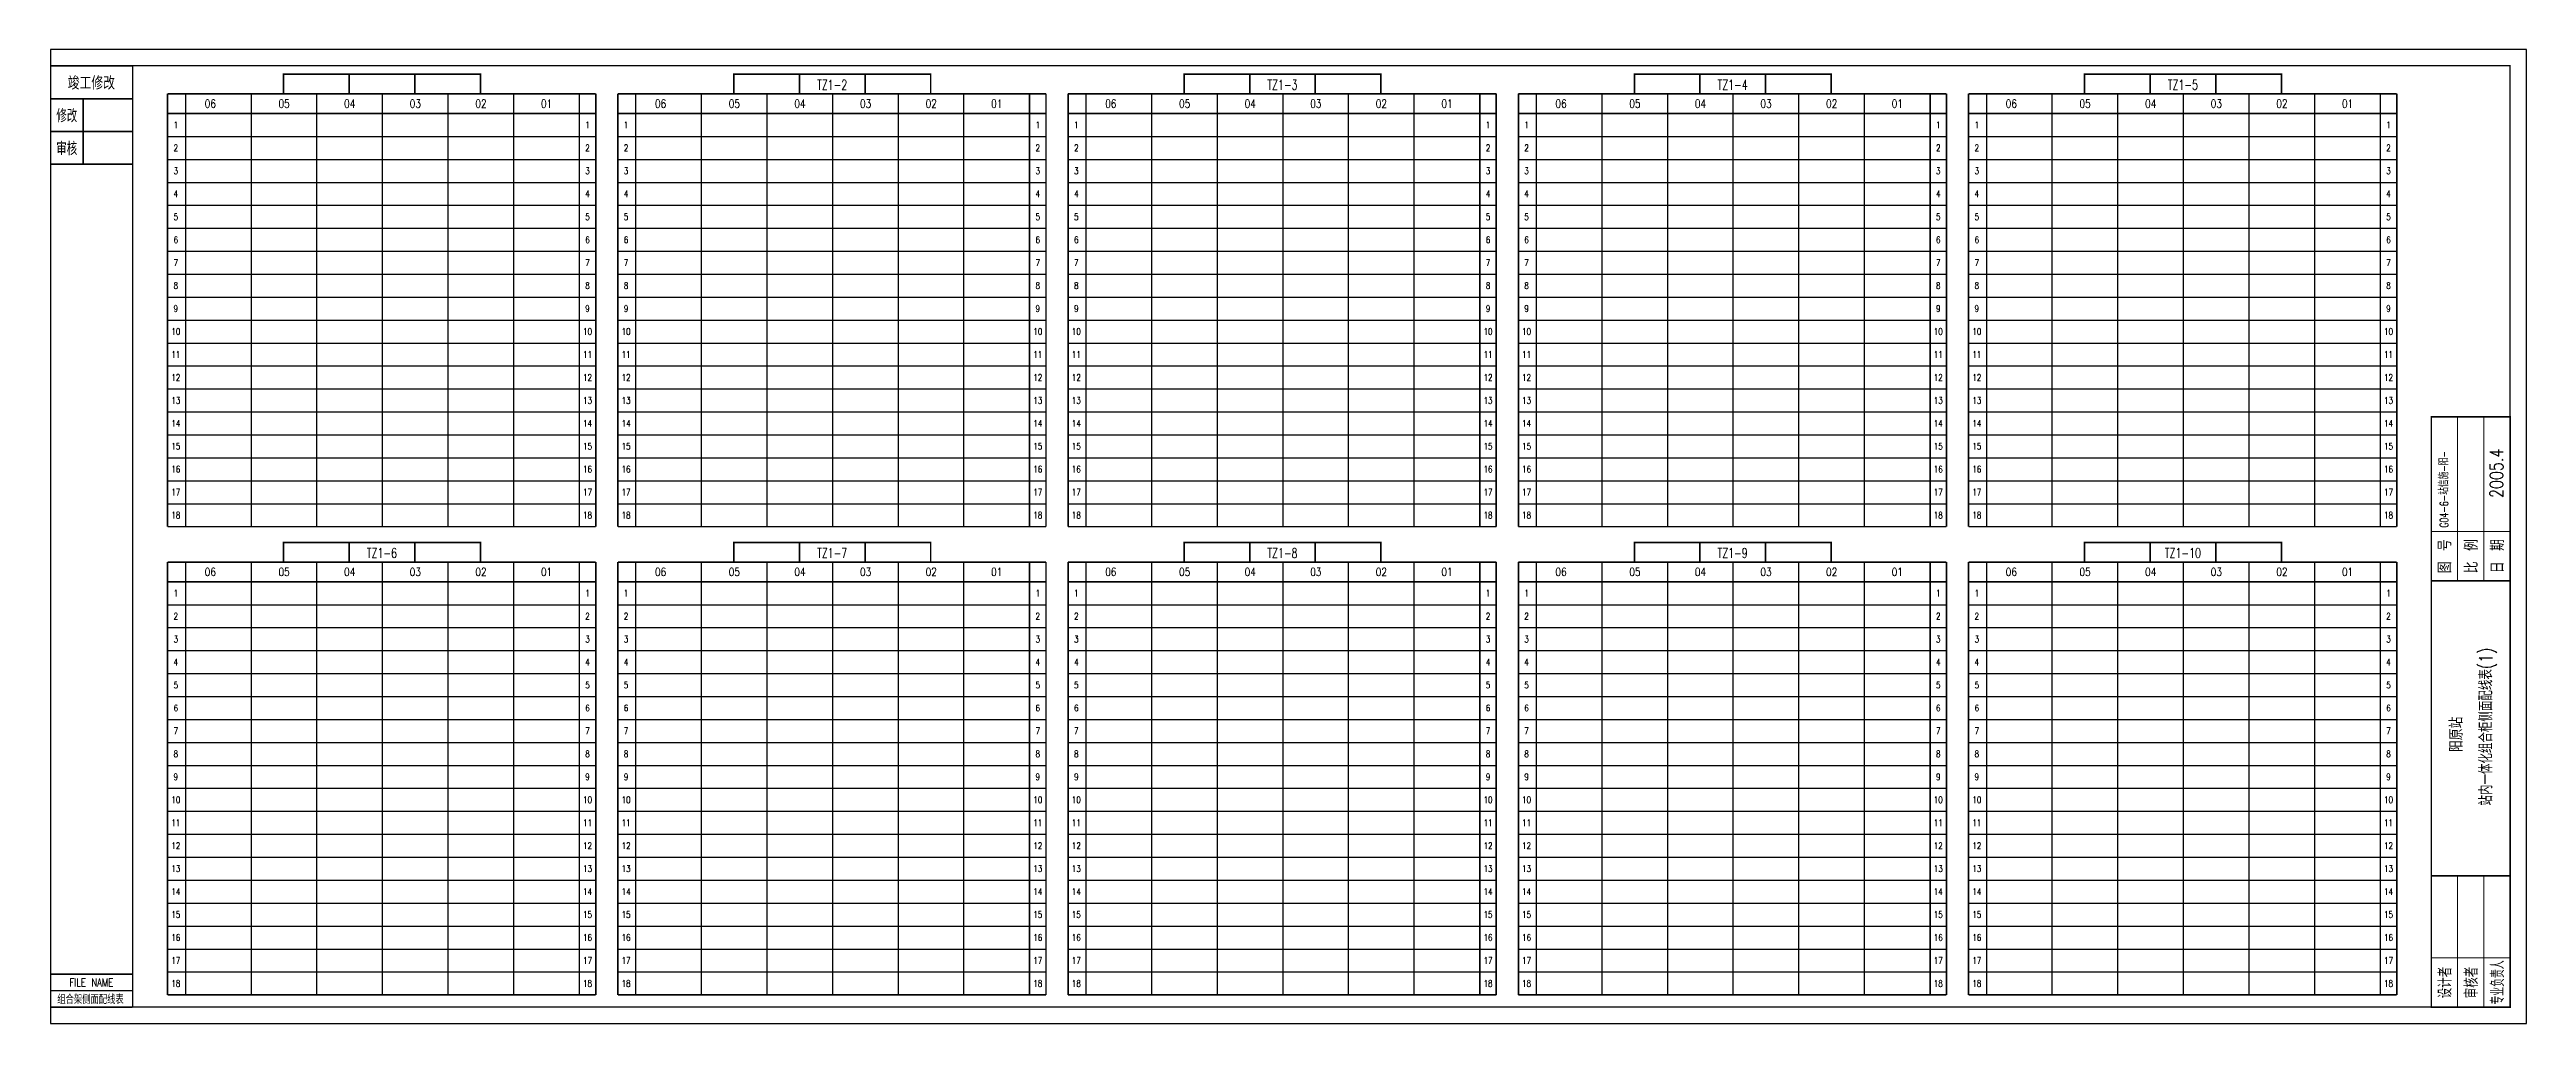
# Model space of a CAD drawing. Extents: x -42 to 714, y -278 to 19.
import ezdxf
from ezdxf.enums import TextEntityAlignment as Align

# ---------------------------------------------------------------- set-up
doc = ezdxf.new("R2010")
doc.units = 0
doc.header["$MEASUREMENT"] = 0
doc.layers.get('0').update_dxf_attribs({"linetype": 'CONTINUOUS'})
doc.layers.add('DEFINE', color=7, linetype='CONTINUOUS')
doc.styles.add('CHINESE', font='txt.shx', dxfattribs={"width": 0.7, "bigfont": 'hztxt.shx'})
doc.styles.get("Standard").update_dxf_attribs({"font": 'txt.shx', "width": 0.7, "bigfont": 'hztxt.shx'})

# ---------------------------------------------------------------- blocks, each defined once
blk = doc.blocks.new('A$C24AF4B10')
at = {"color": 3}
for points in [[(35.61, 132.25, 0.5, 0.5, 0), (35.61, 138.25, 0.5, 0.5, 0), (95.61, 138.25, 0.5, 0.5, 0), (95.61, 132.25, 0.5, 0.5, 0)], [(55.61, 132.25, 0.5, 0.5, 0), (55.61, 138.25, 0.5, 0.5, 0)], [(75.61, 138.25, 0.5, 0.5, 0), (75.61, 132.25, 0.5, 0.5, 0)], [(5.77, 132.25, 0.5, 0.5, 0), (0.25, 132.25, 0.5, 0.5, 0)], [(0.25, 132.25, 0.5, 0.5, 0), (0.25, 0.25, 0.5, 0.5, 0)], [(130.77, 132.25, 0.5, 0.5, 0), (5.77, 132.25, 0.5, 0.5, 0)], [(125.77, 0.25, 0.5, 0.5, 0), (125.77, 132.25, 0.5, 0.5, 0)], [(130.77, 0.25, 0.5, 0.5, 0), (130.77, 132.25, 0.5, 0.5, 0)], [(0.25, 126.25, 0.5, 0.5, 0), (5.77, 126.25, 0.5, 0.5, 0)], [(5.77, 126.25, 0.5, 0.5, 0), (130.77, 126.25, 0.5, 0.5, 0)], [(0.25, 0.25, 0.5, 0.5, 0), (5.77, 0.25, 0.5, 0.5, 0)], [(5.77, 0.25, 0.5, 0.5, 0), (130.77, 0.25, 0.5, 0.5, 0)]]:
    blk.add_lwpolyline(points, format="xyseb", dxfattribs=at)
at = {"color": 2}
blk.add_lwpolyline([(0.25, 132.25, 0.5, 0.5, 0), (0.25, 132.25, 0.5, 0.5, 0)], format="xyseb", dxfattribs=at)
at = {"color": 3}
for points in [[(5.77, 0.25), (5.77, 132.25)], [(25.77, 0.25), (25.77, 132.25)], [(45.77, 0.25), (45.77, 132.25)], [(65.77, 0.25), (65.77, 132.25)], [(85.77, 0.25), (85.77, 132.25)], [(105.77, 0.25), (105.77, 132.25)], [(0.25, 119.25), (5.77, 119.25)], [(5.77, 119.25), (130.77, 119.25)], [(0.25, 112.25), (5.77, 112.25)], [(5.77, 112.25), (130.77, 112.25)], [(0.25, 105.25), (5.77, 105.25)], [(0.25, 98.25), (5.77, 98.25)], [(5.77, 105.25), (130.77, 105.25)], [(5.77, 98.25), (130.77, 98.25)], [(0.25, 91.25), (5.77, 91.25)], [(5.77, 91.25), (130.77, 91.25)], [(0.25, 84.25), (5.77, 84.25)], [(5.77, 84.25), (130.77, 84.25)], [(0.25, 77.25), (5.77, 77.25)], [(5.77, 77.25), (130.77, 77.25)], [(0.25, 70.25), (5.77, 70.25)], [(5.77, 70.25), (130.77, 70.25)], [(0.25, 63.25), (5.77, 63.25)], [(5.77, 63.25), (130.77, 63.25)], [(0.25, 56.25), (5.77, 56.25)], [(5.77, 56.25), (130.77, 56.25)], [(0.25, 49.25), (5.77, 49.25)], [(5.77, 49.25), (130.77, 49.25)], [(0.25, 42.25), (5.77, 42.25)], [(5.77, 42.25), (130.77, 42.25)], [(0.25, 35.25), (5.77, 35.25)], [(5.77, 35.25), (130.77, 35.25)], [(0.25, 28.25), (5.77, 28.25)], [(5.77, 28.25), (130.77, 28.25)], [(0.25, 21.25), (5.77, 21.25)], [(5.77, 21.25), (130.77, 21.25)], [(0.25, 14.25), (5.77, 14.25)], [(5.77, 14.25), (130.77, 14.25)], [(0.25, 7.25), (5.77, 7.25)], [(5.77, 7.25), (130.77, 7.25)]]:
    blk.add_lwpolyline(points, dxfattribs=at)
at = {"color": 1}
for points in [[(0.25, 126.25, 0.5, 0.5, 0), (0.25, 126.25, 0.5, 0.5, 0)], [(0.25, 0.25, 0.5, 0.5, 0), (0.25, 0.25, 0.5, 0.5, 0)]]:
    blk.add_lwpolyline(points, format="xyseb", dxfattribs=at)
for points in [[(0.25, 119.25), (0.25, 119.25)], [(0.25, 112.25), (0.25, 112.25)], [(0.25, 105.25), (0.25, 105.25)], [(0.25, 98.25), (0.25, 98.25)], [(0.25, 91.25), (0.25, 91.25)], [(0.25, 84.25), (0.25, 84.25)], [(0.25, 77.25), (0.25, 77.25)], [(0.25, 70.25), (0.25, 70.25)], [(0.25, 63.25), (0.25, 63.25)], [(0.25, 56.25), (0.25, 56.25)], [(0.25, 49.25), (0.25, 49.25)], [(0.25, 42.25), (0.25, 42.25)], [(0.25, 35.25), (0.25, 35.25)], [(0.25, 28.25), (0.25, 28.25)], [(0.25, 21.25), (0.25, 21.25)], [(0.25, 14.25), (0.25, 14.25)], [(0.25, 7.25), (0.25, 7.25)]]:
    blk.add_lwpolyline(points, dxfattribs=at)
at = {"color": 1, "width": 0.8}
for s, height, p in [('06', 2.5, (13.27, 129.25)), ('05', 2.5, (35.77, 129.25)), ('04', 2.5, (55.77, 129.25)), ('03', 2.5, (75.77, 129.25)), ('02', 2.5, (95.77, 129.25)), ('01', 2.5, (115.77, 129.25)), ('1', 2, (2.75, 122.75)), ('1', 2, (128.27, 122.75)), ('2', 2, (2.75, 115.75)), ('2', 2, (128.27, 115.75)), ('3', 2, (2.75, 108.75)), ('3', 2, (128.27, 108.75)), ('4', 2, (2.75, 101.75)), ('4', 2, (128.27, 101.75)), ('5', 2, (2.75, 94.75)), ('5', 2, (128.27, 94.75)), ('6', 2, (2.75, 87.75)), ('6', 2, (128.27, 87.75)), ('7', 2, (2.75, 80.75)), ('7', 2, (128.27, 80.75)), ('8', 2, (2.75, 73.75)), ('8', 2, (128.27, 73.75)), ('10', 2, (2.75, 59.75)), ('9', 2, (2.75, 66.75)), ('10', 2, (128.27, 59.75)), ('9', 2, (128.27, 66.75)), ('11', 2, (2.75, 52.75)), ('11', 2, (128.27, 52.75)), ('12', 2, (2.75, 45.75)), ('12', 2, (128.27, 45.75)), ('13', 2, (2.75, 38.75)), ('13', 2, (128.27, 38.75)), ('14', 2, (2.75, 31.75)), ('14', 2, (128.27, 31.75)), ('15', 2, (2.75, 24.75)), ('15', 2, (128.27, 24.75)), ('16', 2, (2.75, 17.75)), ('16', 2, (128.27, 17.75)), ('17', 2, (2.75, 10.75)), ('17', 2, (128.27, 10.75)), ('18', 2, (2.75, 3.75)), ('18', 2, (128.27, 3.75))]:
    blk.add_text(s, height=height, dxfattribs=at).set_placement(p, align=Align.MIDDLE)

msp = doc.modelspace()

# ---------------------------------------------------------------- linework, layer by layer
for points in [[(713.63, 19.5), (-41.27, 19.5)], [(-41.27, 19.5), (-41.27, -277.5)], [(713.63, -277.5), (713.63, 19.5)], [(-16.27, 14.5), (-16.27, -272.5)], [(708.63, -272.5), (708.63, 14.72)], [(708.63, -272.5), (708.63, 14.5)], [(-41.27, -277.5), (713.63, -277.5)], [(708.63, -272.5), (-16.27, -272.5)]]:
    msp.add_lwpolyline(points)
for points in [[(-41.27, 14.5, 0.5, 0.5, 0), (-16.27, 14.5, 0.5, 0.5, 0)], [(-41.27, 4.5, 0.5, 0.5, 0), (-16.27, 4.5, 0.5, 0.5, 0)], [(-31.27, -15.5, 0.5, 0.5, 0), (-31.27, 4.5, 0.5, 0.5, 0)], [(-41.27, -5.5, 0.5, 0.5, 0), (-16.27, -5.5, 0.5, 0.5, 0)], [(-41.27, -15.5, 0.5, 0.5, 0), (-16.27, -15.5, 0.5, 0.5, 0)], [(692.63, -142.5, 0.3, 0.3, 0), (692.63, -92.5, 0.3, 0.3, 0)], [(700.63, -142.5, 0.3, 0.3, 0), (700.63, -92.5, 0.3, 0.3, 0)], [(684.63, -127.5, 0.3, 0.3, 0), (708.63, -127.5, 0.3, 0.3, 0)], [(684.63, -142.5, 0.5, 0.5, 0), (708.63, -142.5, 0.5, 0.5, 0)], [(684.63, -232.5, 0.5, 0.5, 0), (708.63, -232.5, 0.5, 0.5, 0)], [(692.63, -272.5, 0.3, 0.3, 0), (692.63, -232.5, 0.3, 0.3, 0)], [(700.63, -272.5, 0.3, 0.3, 0), (700.63, -232.5, 0.3, 0.3, 0)], [(-41.27, -262.5, 0.5, 0.5, 0), (-16.27, -262.5, 0.5, 0.5, 0)], [(684.63, -257.5, 0.3, 0.3, 0), (708.63, -257.5, 0.3, 0.3, 0)], [(-41.27, -267.5, 0.5, 0.5, 0), (-16.27, -267.5, 0.5, 0.5, 0)], [(-16.27, -272.5, 0.5, 0.5, 0), (-41.27, -272.5, 0.5, 0.5, 0)]]:
    msp.add_lwpolyline(points, format="xyseb")
msp.add_lwpolyline([(708.63, -272.5, 0.5, 0.5, 0), (708.63, -92.5, 0.5, 0.5, 0), (684.63, -92.5, 0.5, 0.5, 0), (684.63, -272.5, 0.5, 0.5, 0)], format="xyseb", close=True)
at = {"layer": 'DEFINE'}
msp.add_line((708.63, 14.5), (-16.27, 14.5), dxfattribs=at)

# ---------------------------------------------------------------- block references
for p in [(-5.77, -126.25), (268.77, -126.25), (406.04, -126.25), (543.31, -126.25), (-5.77, -269.04), (131.5, -269.04), (268.77, -269.04), (406.04, -269.04), (543.31, -269.04)]:
    msp.add_blockref('A$C24AF4B10', p, dxfattribs=at)
at = {"layer": 'DEFINE', "color": 3}
msp.add_blockref('A$C24AF4B10', (131.5, -126.25), dxfattribs=at)

# ---------------------------------------------------------------- texts
at = {"style": 'CHINESE'}
for s, width, p in [('竣工修改', 0.9, (-28.77, 9.5)), ('修改', 0.8, (-36.27, -0.5)), ('审核', 0.8, (-36.27, -10.5))]:
    msp.add_text(s, height=4, dxfattribs=dict(at, width=width)).set_placement(p, align=Align.MIDDLE)
for s, width, p in [('图 号', 0.9, (688.63, -135)), ('比 例', 0.9, (696.63, -135)), ('日 期', 0.9, (704.63, -135)), ('设计者', 0.8, (688.63, -265)), ('审核者', 0.8, (696.63, -265)), ('专业负责人', 0.5, (704.63, -265))]:
    msp.add_text(s, height=4, rotation=90, dxfattribs=dict(at, width=width)).set_placement(p, align=Align.MIDDLE)
at = {"width": 0.75}
for s, p in [('FILE NAME', (-28.77, -265)), ('组合架侧面配线表', (-29.04, -269.95))]:
    msp.add_text(s, height=2.5, dxfattribs=at).set_placement(p, align=Align.MIDDLE)
at = {"layer": 'DEFINE', "color": 5, "width": 0.7}
for s, p in [('TZ1-2', (197.07, 7.25)), ('TZ1-3', (334.35, 7.25)), ('TZ1-4', (471.62, 7.25)), ('TZ1-5', (608.89, 7.25)), ('TZ1-6', (59.8, -135.54)), ('TZ1-7', (197.07, -135.54)), ('TZ1-8', (334.35, -135.54)), ('TZ1-9', (471.62, -135.54)), ('TZ1-10', (608.89, -135.54))]:
    msp.add_text(s, height=3, dxfattribs=at).set_placement(p, align=Align.CENTER)
at = {"layer": 'DEFINE', "color": 5, "style": 'CHINESE'}
for s, height, width, p in [('G04-6-站信施-阳-', 2.5, 0.7, (688.2, -114.64)), ('2005.4', 4, 0.8, (704.51, -109.72)), ('站内一体化组合柜侧面配线表(1)', 4, 0.8, (701.52, -186.95)), ('阳原站', 4, 0.9, (692.02, -189.32))]:
    msp.add_text(s, height=height, rotation=90, dxfattribs=dict(at, width=width)).set_placement(p, align=Align.MIDDLE)

doc.saveas('drawing.dxf')
